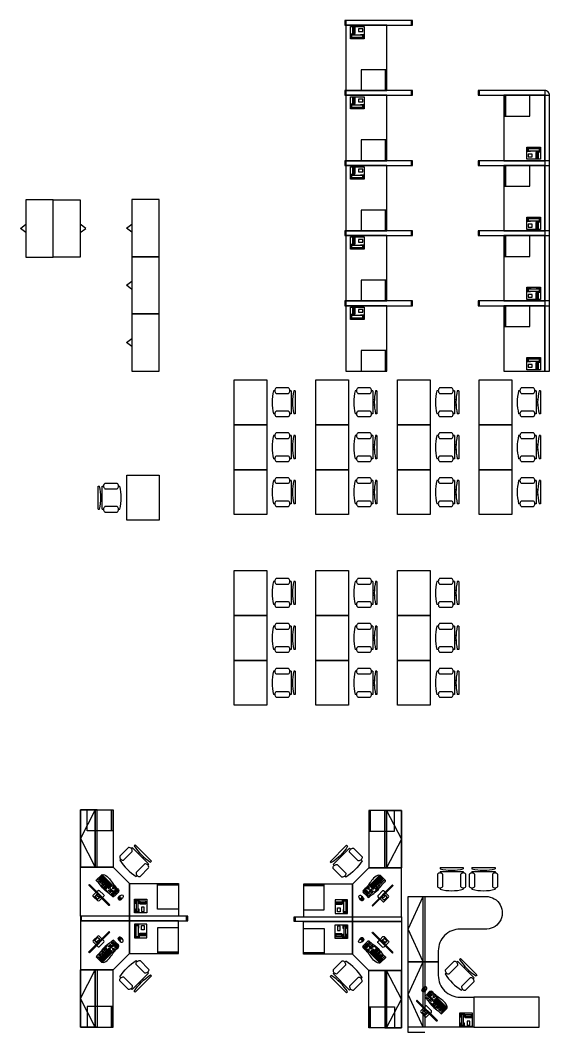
# Model space of a CAD drawing. Header units: inches. Extents: x 134 to 3030, y 225 to 1533.
# Drawn here: x 2168 to 2556, y 225 to 974 of the extents above; entities that cross this region are included whole.
import ezdxf

# ---------------------------------------------------------------- set-up
doc = ezdxf.new("R2010")
doc.units = ezdxf.units.IN
doc.header["$MEASUREMENT"] = 0
doc.layers.get('0').update_dxf_attribs({"lineweight": 0})
for name, color, linetype, lineweight in [('A-FURN-P-FILE', 5, 'Continuous', 25), ('A-FURN-P-PEDS', 5, 'Continuous', 25), ('A-FURN-P-PHWL-46', 1, 'Continuous', 25), ('A-FURN-P-PHWL-462', 1, 'Continuous', 25), ('A-FURN-P-SEAT', 4, 'Continuous', 25), ('A-FURN-P-STOR', 7, 'Continuous', 25), ('A-FURN-P-WKSF', 200, 'Continuous', 25), ('COMPUTER-P3', 30, 'Continuous', 25), ('Furniture', 200, 'Continuous', 25), ('TELEPHONE-ST12', 3, 'Continuous', 25)]:
    doc.layers.add(name, color=color, linetype=linetype, lineweight=lineweight)
doc.styles.add('ATTR', font='romans.shx', dxfattribs={"width": 0.8, "height": 2.52})

# ---------------------------------------------------------------- blocks, each defined once
blk = doc.blocks.new('CHAIR 1')
at = {"linetype": 'Continuous'}
for p, q in [((-8.5, 0), (-8.5, -1)), ((-8.5, 0), (8.5, 0)), ((8.5, 0), (8.5, -1)), ((-10.5, -5), (-10.5, -14)), ((-8.5, -3), (-8.5, -4)), ((-8.5, -3), (8.5, -3)), ((-6.5, -14), (-6.5, -5)), ((-2, -3), (-2, -1.9355)), ((2, -1.9576), (2, -3)), ((6.5, -5), (6.5, -14)), ((8.5, -3), (8.5, -4)), ((10.5, -14), (10.5, -5)), ((-8.5, -15), (-8.5, -16)), ((8.5, -15), (8.5, -16))]:
    blk.add_line(p, q, dxfattribs=at)
for centre, radius, start, end in [((-8.5, -6.5), 2.5, 36.8699, 143.1301), ((0, 34.625), 36.625, 256.5803, 283.4197), ((8.5, -6.5), 2.5, 36.8699, 143.1301), ((-8.5, -12.5), 2.5, 216.8699, 323.1301), ((8.5, -12.5), 2.5, 216.8699, 323.1301), ((0, 19.625), 36.625, 256.5803, 283.4197)]:
    blk.add_arc(centre, radius, start, end, dxfattribs=at)
at = {"style": 'ATTR', "width": 0.8, "flags": 9}
blk.add_attdef('ESTCODE', (0, 0), '', height=0.0042, dxfattribs=at)
blk = doc.blocks.new('MONITOR')
at = {"color": 0}
for p, q in [((-269, -94), (-264, -89)), ((-264, -89), (264, -89)), ((-77, -17), (-77, -89)), ((-77, -109), (-77, -143)), ((-40, -70), (-36, -14)), ((-29, -14), (-29, -17)), ((-29, -14), (-29, -17)), ((-25, -60), (-25, -82)), ((-25, -60), (-24, -60)), ((-24, -60), (-24, -89)), ((-24, -63), (24, -63)), ((24, -60), (24, -89)), ((24, -60), (25, -60)), ((25, -60), (25, -82)), ((29, -14), (29, -17)), ((29, -14), (29, -17)), ((40, -70), (36, -14)), ((77, -17), (77, -89)), ((77, -109), (77, -143)), ((269, -94), (264, -89))]:
    blk.add_line(p, q, dxfattribs=at)
for points in [[(-60, 0), (60, 0)], [(-269, -109), (269, -109), (269, -94), (-269, -94), (-269, -109)], [(-60, -160), (60, -160)], [(-36, -14), (36, -14)], [(-29, -17), (29, -17)], [(-29, -17), (29, -17)]]:
    blk.add_lwpolyline(points, dxfattribs=at)
for points in [[(-40, -70, 0.263666), (-37, -80), (-34, -82), (-25, -82)], [(40, -70, -0.263666), (37, -80), (34, -82), (25, -82)]]:
    blk.add_lwpolyline(points, format="xyb", dxfattribs=at)
for centre, radius in [((-61, -4), 1.73), ((-46, -4), 1.73), ((-36, -102), 1.14), ((-32, -4), 1.73), ((-18, -4), 1.73), ((-3, -4), 1.73), ((11, -4), 1.73), ((25, -4), 1.73), ((36, -102), 1.14), ((39, -4), 1.73)]:
    blk.add_circle(centre, radius, dxfattribs=at)
for centre, start, end in [((-60, -17), 90, 180), ((60, -17), 0, 90), ((-60, -143), 180, 270), ((60, -143), 270, 0)]:
    blk.add_arc(centre, 17.2, start, end, dxfattribs=at)
blk = doc.blocks.new('KEYBOARD')
at = {"color": 0}
for points in [[(233, -76), (233, -26, 0.165941), (205, -17, -0.04592), (141, -12, 0.046884), (0, 0, 0.043941), (-135, -14, -0.081459), (-182, -12, 0.073722), (-206, -13, 0.278236), (-218, -23), (-217, -154, 0.414214), (-202, -168), (218, -167, 0.414214), (233, -152)], [(218, -167), (-202, -168, -0.198912), (-213, -164, 0.237087), (-181, -196, 0.110077), (-61, -209, 0.017919), (47, -193, -0.053396), (161, -185, 0.017301), (204, -185, 0.36209), (228, -163, -0.184401), (218, -167)]]:
    blk.add_lwpolyline(points, format="xyb", close=True, dxfattribs=at)
at = {"color": 0, "lineweight": 0}
for points in [[(-201, -38), (-189, -38)], [(-201, -38), (-201, -51)], [(-201, -51), (-189, -51)], [(-200, -70), (-188, -70)], [(-200, -70), (-200, -83)], [(-200, -83), (-188, -83)], [(-200, -87), (-188, -86)], [(-200, -87), (-200, -100)], [(-200, -100), (-188, -99)], [(-200, -104), (-188, -104)], [(-200, -104), (-200, -117)], [(-200, -117), (-188, -117)], [(-200, -122), (-173, -122)], [(-200, -122), (-200, -135)], [(-200, -135), (-173, -135)], [(-200, -139), (-173, -139)], [(-200, -139), (-200, -152)], [(-200, -152), (-173, -152)], [(-189, -38), (-189, -51)], [(-188, -70), (-188, -83)], [(-188, -86), (-188, -99)], [(-188, -104), (-188, -117)], [(-185, -70), (-185, -83)], [(-185, -70), (-173, -70)], [(-185, -83), (-173, -83)], [(-185, -86), (-185, -99)], [(-185, -86), (-173, -86)], [(-185, -99), (-173, -99)], [(-185, -104), (-173, -104)], [(-185, -104), (-185, -117)], [(-185, -117), (-173, -117)], [(-173, -70), (-173, -83)], [(-173, -86), (-173, -99)], [(-173, -104), (-173, -117)], [(-173, -122), (-173, -135)], [(-173, -139), (-173, -152)], [(-171, -38), (-171, -51)], [(-171, -38), (-159, -38)], [(-171, -51), (-159, -51)], [(-170, -70), (-170, -83)], [(-170, -70), (-158, -70)], [(-170, -83), (-158, -83)], [(-170, -86), (-170, -99)], [(-170, -86), (-158, -86)], [(-170, -99), (-158, -99)], [(-170, -104), (-158, -104)], [(-170, -104), (-170, -117)], [(-170, -117), (-158, -117)], [(-170, -122), (-170, -135)], [(-170, -122), (-158, -122)], [(-170, -135), (-158, -135)], [(-170, -139), (-158, -139)], [(-170, -139), (-170, -152)], [(-170, -152), (-158, -152)], [(-159, -38), (-159, -51)], [(-158, -70), (-158, -83)], [(-158, -86), (-158, -99)], [(-158, -104), (-158, -117)], [(-158, -122), (-158, -135)], [(-158, -139), (-158, -152)], [(-156, -38), (-156, -51)], [(-156, -38), (-144, -38)], [(-156, -51), (-144, -51)], [(-156, -70), (-144, -70)], [(-156, -70), (-156, -83)], [(-156, -83), (-144, -83)], [(-156, -86), (-144, -86)], [(-156, -86), (-156, -99)], [(-156, -99), (-144, -99)], [(-156, -104), (-144, -104)], [(-156, -104), (-156, -117)], [(-156, -117), (-144, -117)], [(-156, -122), (-144, -122)], [(-156, -122), (-156, -135)], [(-156, -135), (-144, -135)], [(-156, -139), (-156, -152)], [(-156, -139), (-129, -139)], [(-156, -152), (-129, -152)], [(-144, -38), (-144, -51)], [(-144, -70), (-144, -83)], [(-144, -86), (-144, -99)], [(-144, -104), (-144, -117)], [(-144, -122), (-144, -135)], [(-142, -38), (-130, -38)], [(-142, -38), (-142, -51)], [(-142, -51), (-130, -51)], [(-141, -70), (-141, -83)], [(-141, -70), (-129, -70)], [(-141, -83), (-129, -83)], [(-141, -86), (-141, -99)], [(-141, -86), (-129, -86)], [(-141, -99), (-129, -99)], [(-141, -104), (-129, -104)], [(-141, -104), (-141, -117)], [(-141, -117), (-129, -117)], [(-141, -122), (-129, -122)], [(-141, -122), (-141, -135)], [(-141, -135), (-129, -135)], [(-130, -38), (-130, -51)], [(-129, -70), (-129, -83)], [(-129, -86), (-129, -99)], [(-129, -104), (-129, -117)], [(-129, -122), (-129, -135)], [(-129, -139), (-129, -152)], [(-127, -38), (-127, -51)], [(-127, -38), (-115, -38)], [(-127, -51), (-115, -51)], [(-126, -70), (-126, -83)], [(-126, -70), (-114, -70)], [(-126, -83), (-114, -83)], [(-126, -86), (-126, -99)], [(-126, -86), (-114, -86)], [(-126, -99), (-114, -99)], [(-126, -104), (-114, -104)], [(-126, -104), (-126, -117)], [(-126, -117), (-114, -117)], [(-126, -122), (-126, -135)], [(-126, -122), (-114, -122)], [(-126, -135), (-114, -135)], [(-126, -139), (-11, -138)], [(-126, -139), (-126, -152)], [(-126, -152), (-11, -151)], [(-115, -38), (-115, -51)], [(-114, -70), (-114, -83)], [(-114, -86), (-114, -99)], [(-114, -104), (-114, -117)], [(-114, -122), (-114, -135)], [(-112, -70), (-100, -70)], [(-112, -70), (-112, -83)], [(-112, -83), (-100, -83)], [(-112, -86), (-100, -86)], [(-112, -86), (-112, -99)], [(-112, -99), (-100, -99)], [(-112, -104), (-100, -104)], [(-112, -104), (-112, -117)], [(-112, -117), (-100, -117)], [(-112, -122), (-100, -122)], [(-112, -122), (-112, -135)], [(-112, -135), (-100, -135)], [(-101, -38), (-101, -51)], [(-101, -38), (-89, -38)], [(-101, -51), (-89, -51)], [(-100, -70), (-100, -83)], [(-100, -86), (-100, -99)], [(-100, -104), (-100, -117)], [(-100, -122), (-100, -135)], [(-97, -70), (-97, -83)], [(-97, -70), (-85, -70)], [(-97, -83), (-85, -83)], [(-97, -86), (-97, -99)], [(-97, -86), (-85, -86)], [(-97, -99), (-85, -99)], [(-97, -104), (-85, -103)], [(-97, -104), (-97, -117)], [(-97, -117), (-85, -116)], [(-97, -122), (-85, -121)], [(-97, -122), (-96, -135)], [(-96, -135), (-84, -134)], [(-89, -38), (-89, -51)], [(-86, -38), (-86, -51)], [(-86, -38), (-74, -38)], [(-86, -51), (-74, -51)], [(-85, -70), (-85, -83)], [(-85, -86), (-85, -99)], [(-85, -103), (-85, -116)], [(-85, -121), (-84, -134)], [(-82, -70), (-70, -69)], [(-82, -70), (-82, -83)], [(-82, -83), (-70, -82)], [(-82, -86), (-82, -99)], [(-82, -86), (-70, -86)], [(-82, -99), (-70, -99)], [(-82, -103), (-70, -103)], [(-82, -103), (-81, -116)], [(-81, -116), (-69, -116)], [(-81, -121), (-81, -134)], [(-81, -121), (-69, -121)], [(-81, -134), (-69, -134)], [(-74, -38), (-74, -51)], [(-72, -38), (-60, -38)], [(-72, -38), (-72, -51)], [(-72, -51), (-60, -51)], [(-70, -69), (-70, -82)], [(-70, -86), (-70, -99)], [(-70, -103), (-69, -116)], [(-69, -121), (-69, -134)], [(-68, -69), (-56, -69)], [(-68, -69), (-67, -82)], [(-67, -82), (-55, -82)], [(-67, -86), (-55, -86)], [(-67, -86), (-67, -99)], [(-67, -99), (-55, -99)], [(-67, -103), (-55, -103)], [(-67, -103), (-67, -116)], [(-67, -116), (-55, -116)], [(-67, -121), (-55, -121)], [(-67, -121), (-67, -134)], [(-67, -134), (-55, -134)], [(-60, -38), (-60, -51)], [(-57, -38), (-57, -51)], [(-57, -38), (-45, -38)], [(-57, -51), (-45, -51)], [(-56, -69), (-55, -82)], [(-55, -86), (-55, -99)], [(-55, -103), (-55, -116)], [(-55, -121), (-55, -134)], [(-52, -69), (-52, -82)], [(-52, -69), (-40, -69)], [(-52, -82), (-40, -82)], [(-52, -86), (-52, -99)], [(-52, -86), (-40, -86)], [(-52, -99), (-40, -99)], [(-52, -103), (-40, -103)], [(-52, -103), (-52, -116)], [(-52, -116), (-40, -116)], [(-52, -121), (-40, -121)], [(-52, -121), (-52, -134)], [(-52, -134), (-40, -134)], [(-45, -38), (-45, -51)], [(-40, -69), (-40, -82)], [(-40, -86), (-40, -99)], [(-40, -103), (-40, -116)], [(-40, -121), (-40, -134)], [(-37, -69), (-37, -82)], [(-37, -69), (-25, -69)], [(-37, -82), (-25, -82)], [(-37, -86), (-37, -99)], [(-37, -86), (-25, -86)], [(-37, -99), (-25, -99)], [(-37, -103), (-25, -103)], [(-37, -103), (-37, -116)], [(-37, -116), (-25, -116)], [(-37, -121), (-37, -134)], [(-37, -121), (-25, -121)], [(-37, -134), (-25, -134)], [(-28, -19), (1, -18)], [(-28, -38), (-16, -37)], [(-28, -38), (-28, -51)], [(-28, -51), (-16, -50)], [(-26, -16), (1, -16)], [(-25, -69), (-25, -82)], [(-25, -86), (-25, -99)], [(-25, -103), (-25, -116)], [(-25, -121), (-25, -134)], [(-23, -69), (-11, -69)], [(-23, -69), (-23, -82)], [(-23, -82), (-11, -82)], [(-23, -86), (-11, -86)], [(-23, -86), (-23, -99)], [(-23, -99), (-11, -99)], [(-23, -103), (-11, -103)], [(-23, -103), (-23, -116)], [(-23, -116), (-11, -116)], [(-23, -121), (-11, -121)], [(-23, -121), (-23, -134)], [(-23, -134), (-11, -134)], [(-16, -37), (-16, -50)], [(-13, -37), (-13, -50)], [(-13, -37), (-1, -37)], [(-13, -50), (-1, -50)], [(-11, -69), (-11, -82)], [(-11, -86), (-11, -99)], [(-11, -103), (-11, -116)], [(-11, -121), (-11, -134)], [(-11, -138), (-11, -151)], [(-8, -69), (-8, -82)], [(-8, -69), (4, -69)], [(-8, -82), (4, -82)], [(-8, -86), (-8, -99)], [(-8, -86), (4, -86)], [(-8, -99), (4, -99)], [(-8, -103), (4, -103)], [(-8, -103), (-8, -116)], [(-8, -116), (4, -116)], [(-8, -121), (4, -121)], [(-8, -121), (-8, -134)], [(-8, -134), (4, -134)], [(-7, -138), (20, -138)], [(-7, -138), (-7, -151)], [(-7, -151), (20, -151)], [(-1, -37), (-1, -50)], [(1, -7), (1, -16)], [(1, -18), (1, -25)], [(2, -37), (14, -37)], [(2, -37), (2, -50)], [(2, -50), (14, -50)], [(4, -7), (5, -16)], [(4, -69), (4, -82)], [(4, -86), (4, -99)], [(4, -103), (4, -116)], [(4, -121), (4, -134)], [(5, -16), (30, -16)], [(5, -18), (5, -25)], [(5, -18), (30, -18)], [(7, -69), (7, -82)], [(7, -69), (19, -69)], [(7, -82), (19, -82)], [(7, -86), (7, -99)], [(7, -86), (19, -86)], [(7, -99), (19, -99)], [(7, -103), (19, -103)], [(7, -103), (8, -116)], [(8, -116), (20, -116)], [(8, -121), (8, -134)], [(8, -121), (20, -121)], [(8, -134), (20, -134)], [(14, -37), (14, -50)], [(17, -37), (17, -50)], [(17, -37), (29, -37)], [(17, -50), (29, -50)], [(19, -69), (19, -82)], [(19, -86), (19, -99)], [(19, -103), (20, -116)], [(20, -121), (20, -134)], [(20, -138), (20, -151)], [(23, -69), (35, -69)], [(23, -69), (23, -82)], [(23, -82), (35, -82)], [(23, -86), (35, -86)], [(23, -86), (23, -99)], [(23, -99), (35, -99)], [(23, -103), (35, -103)], [(23, -103), (23, -116)], [(23, -116), (35, -116)], [(23, -121), (65, -121)], [(23, -121), (23, -134)], [(23, -134), (65, -134)], [(23, -138), (35, -138)], [(23, -138), (23, -151)], [(23, -151), (35, -151)], [(29, -37), (29, -50)], [(35, -69), (35, -82)], [(35, -86), (35, -99)], [(35, -103), (35, -116)], [(35, -138), (35, -151)], [(38, -69), (38, -82)], [(38, -69), (65, -69)], [(38, -82), (65, -82)], [(38, -86), (38, -99)], [(38, -86), (50, -86)], [(38, -99), (50, -99)], [(38, -103), (65, -103)], [(38, -103), (38, -116)], [(38, -116), (65, -116)], [(38, -138), (65, -138)], [(38, -138), (38, -151)], [(38, -151), (65, -151)], [(50, -86), (50, -99)], [(53, -86), (53, -99)], [(53, -86), (65, -86)], [(53, -99), (65, -99)], [(65, -69), (65, -82)], [(65, -86), (65, -99)], [(65, -103), (65, -116)], [(65, -121), (65, -134)], [(65, -138), (65, -151)], [(82, -37), (82, -50)], [(82, -37), (94, -37)], [(82, -50), (94, -50)], [(83, -69), (83, -82)], [(83, -69), (95, -69)], [(83, -82), (95, -82)], [(83, -85), (83, -98)], [(83, -85), (95, -85)], [(83, -98), (95, -98)], [(89, -138), (101, -138)], [(89, -138), (89, -151)], [(89, -151), (101, -151)], [(94, -37), (94, -50)], [(95, -69), (95, -82)], [(95, -85), (95, -98)], [(97, -37), (97, -50)], [(97, -37), (109, -37)], [(97, -50), (109, -50)], [(98, -69), (98, -82)], [(98, -69), (110, -69)], [(98, -82), (110, -82)], [(98, -85), (98, -98)], [(98, -85), (110, -85)], [(98, -98), (110, -98)], [(101, -138), (101, -151)], [(104, -121), (104, -134)], [(104, -121), (116, -121)], [(104, -134), (116, -134)], [(104, -138), (116, -138)], [(104, -138), (104, -151)], [(104, -151), (116, -151)], [(109, -37), (109, -50)], [(110, -69), (110, -82)], [(110, -85), (110, -98)], [(111, -37), (123, -37)], [(111, -37), (111, -50)], [(111, -50), (123, -50)], [(112, -69), (124, -69)], [(112, -69), (112, -82)], [(112, -82), (124, -82)], [(112, -85), (124, -85)], [(112, -85), (112, -98)], [(112, -98), (124, -98)], [(116, -121), (116, -134)], [(116, -138), (116, -151)], [(119, -138), (131, -138)], [(119, -138), (119, -151)], [(119, -151), (131, -151)], [(123, -37), (123, -50)], [(124, -69), (124, -82)], [(124, -85), (124, -98)], [(126, -37), (126, -50)], [(126, -37), (138, -37)], [(126, -50), (138, -50)], [(127, -69), (127, -82)], [(127, -69), (139, -69)], [(127, -82), (139, -82)], [(127, -85), (128, -98)], [(127, -85), (139, -85)], [(128, -98), (140, -98)], [(131, -138), (131, -151)], [(138, -37), (138, -50)], [(139, -69), (139, -82)], [(139, -85), (140, -98)], [(156, -35), (156, -48)], [(156, -35), (168, -35)], [(156, -48), (168, -48)], [(157, -69), (157, -82)], [(157, -69), (169, -69)], [(157, -82), (169, -82)], [(157, -85), (157, -98)], [(157, -85), (169, -85)], [(157, -98), (169, -98)], [(157, -103), (169, -103)], [(157, -103), (157, -116)], [(157, -116), (169, -116)], [(157, -121), (157, -134)], [(157, -121), (169, -121)], [(157, -134), (169, -134)], [(157, -138), (169, -138)], [(157, -138), (157, -151)], [(157, -151), (169, -151)], [(168, -35), (168, -48)], [(169, -69), (169, -82)], [(169, -85), (169, -98)], [(169, -103), (169, -116)], [(169, -121), (169, -134)], [(169, -138), (169, -151)], [(172, -69), (184, -69)], [(172, -69), (172, -82)], [(172, -82), (184, -82)], [(172, -85), (184, -85)], [(172, -85), (172, -98)], [(172, -98), (184, -98)], [(172, -103), (184, -102)], [(172, -103), (172, -116)], [(172, -116), (184, -115)], [(172, -121), (184, -120)], [(172, -121), (172, -134)], [(172, -134), (184, -133)], [(172, -138), (184, -138)], [(172, -138), (172, -151)], [(172, -151), (184, -151)], [(176, -34), (176, -47)], [(176, -34), (188, -34)], [(176, -47), (188, -47)], [(184, -69), (184, -82)], [(184, -85), (184, -98)], [(184, -102), (184, -115)], [(184, -120), (184, -133)], [(184, -138), (184, -151)], [(187, -69), (199, -68)], [(187, -69), (187, -82)], [(187, -82), (199, -81)], [(187, -85), (187, -98)], [(187, -85), (199, -85)], [(187, -98), (199, -98)], [(187, -102), (199, -102)], [(187, -102), (187, -115)], [(187, -115), (199, -115)], [(187, -120), (199, -120)], [(187, -120), (187, -133)], [(187, -133), (199, -133)], [(187, -138), (199, -138)], [(187, -138), (187, -151)], [(187, -151), (199, -151)], [(188, -34), (188, -47)], [(197, -34), (197, -47)], [(197, -34), (209, -34)], [(197, -47), (209, -47)], [(199, -68), (199, -81)], [(199, -85), (199, -98)], [(199, -102), (199, -115)], [(199, -120), (199, -133)], [(199, -138), (199, -151)], [(202, -68), (202, -81)], [(202, -68), (214, -68)], [(202, -81), (214, -81)], [(202, -85), (202, -98)], [(202, -85), (214, -85)], [(202, -98), (214, -98)], [(202, -102), (214, -102)], [(202, -102), (202, -115)], [(202, -115), (214, -115)], [(202, -120), (202, -133)], [(202, -120), (214, -120)], [(202, -133), (214, -133)], [(202, -138), (214, -138)], [(202, -138), (202, -151)], [(202, -151), (214, -151)], [(209, -34), (209, -47)], [(214, -68), (214, -81)], [(214, -85), (214, -98)], [(214, -102), (214, -115)], [(214, -120), (214, -133)], [(214, -138), (214, -151)]]:
    blk.add_lwpolyline(points, dxfattribs=at)
for points in [[(1, -25, -0.037715), (-22, -24, -0.328345), (-28, -19)], [(-26, -16, -0.157731), (-22, -12, -0.08747), (1, -7, -0.08747)], [(4, -7, -0.086643), (27, -12, -0.237073), (30, -16)], [(30, -18, -0.11266), (29, -21, -0.188542), (24, -24, -0.031584), (5, -25, -0.031584)]]:
    blk.add_lwpolyline(points, format="xyb", dxfattribs=at)
for centre in [(-74, -18), (-64, -18), (-55, -18), (-46, -18), (-36, -18), (38, -18), (48, -18), (57, -18), (67, -18), (76, -18)]:
    blk.add_circle(centre, 3.55, dxfattribs=at)
blk = doc.blocks.new('COMPUTER 1')
for points in [[(18.95, -12.14, 0.241004), (17.92, -12.5, 0.217003), (17.85, -15.71, 0.752527), (19.72, -15.8, 0.115399), (20.17, -13.62, 0.099122), (19.95, -12.6, 0.240483), (18.95, -12.14)], [(18.54, -12.15, 0.055019), (18.34, -12.84, 0.050601), (18.3, -13.5, -0.084687), (18.26, -13.93, -0.175899), (17.79, -14.62, -0.569307), (17.58, -14.53, -0.064428), (17.58, -13.61, -0.081238), (17.92, -12.5, -0.150456), (18.54, -12.15)], [(19.3, -12.18, -0.141108), (19.38, -13.53, 0.211379), (19.46, -13.94, 0.412702), (18.26, -13.93, 0.176997), (18.37, -13.48, -0.141094), (18.57, -12.15, -0.080592), (18.95, -12.14, -0.075205), (19.3, -12.17)], [(18.76, -13.1), (18.8, -12.56, -0.837339), (18.99, -12.6), (18.96, -13.23, -1), (18.76, -13.22)], [(19.36, -12.19, -0.071754), (19.5, -13.05, -0.043169), (19.47, -13.62, 0.269309), (19.91, -14.74, 0.36617), (20.08, -14.69, 0.160325), (19.95, -12.6, 0.150096), (19.37, -12.19)]]:
    blk.add_lwpolyline(points, format="xyb", close=True)
at = {"xscale": 0.03937, "yscale": 0.03937, "zscale": 0.03937}
for name, p in [('MONITOR', (6.42, -0.45)), ('KEYBOARD', (5.72, -9.75))]:
    blk.add_blockref(name, p, dxfattribs=at)
blk = doc.blocks.new('PHONE')
for p, q in [((-4.5, 0), (4.5, 0)), ((-4.5, -10), (-4.5, 0)), ((4.5, 0), (4.5, -10)), ((-1, -0.5), (-4, -0.5)), ((-4, -0.5), (-4, -3)), ((-4, -3), (-3.25, -3)), ((-3.75, -0.5), (-3.75, -2.75)), ((-3.75, -2.75), (-3.25, -2.75)), ((-3.75, -9.5), (-3.75, -7.25)), ((-3.75, -7.25), (-3.25, -7.25)), ((-3.25, -1), (-1.75, -1)), ((-3.25, -1), (-3.25, -9)), ((-1.75, -9), (-1.75, -1)), ((-1.75, -2.75), (-1.25, -2.75)), ((-1.75, -3), (-1, -3)), ((-1.75, -7.25), (-1.25, -7.25)), ((-1.25, -2.75), (-1.25, -0.5)), ((-1.25, -7.25), (-1.25, -9.5)), ((-1, -3), (-1, -0.5)), ((-0.5, -1.5), (-0.5, -3.5)), ((4, -1.5), (-0.5, -1.5)), ((-0.5, -2.5), (4, -2.5)), ((-0.5, -3.5), (4, -3.5)), ((0.75, -6), (0.75, -9)), ((2.75, -6), (0.75, -6)), ((2.75, -9), (2.75, -6)), ((4, -3.5), (4, -1.5)), ((4.5, -10), (-4.5, -10)), ((-1.25, -9.5), (-3.75, -9.5)), ((-3.25, -9), (-1.75, -9)), ((0.75, -9), (2.75, -9))]:
    blk.add_line(p, q)
at = {"style": 'ATTR', "width": 0.8, "flags": 9}
blk.add_attdef('ESTCODE', (0, 0), '', height=0.0000256, dxfattribs=at)
blk = doc.blocks.new('FILECAB 42')
at = {"layer": 'A-FURN-P-FILE'}
blk.add_lwpolyline([(24, 20), (21, 24), (18, 20)], dxfattribs=at)
blk.add_lwpolyline([(42, 20), (42, 0), (0, 0), (0, 20)], close=True, dxfattribs=at)
blk = doc.blocks.new('TELEPHONE')
for p, q in [((-4.5, 0), (4.5, 0)), ((-4.5, -10), (-4.5, 0)), ((4.5, 0), (4.5, -10)), ((-4, -0.5), (-4, -3)), ((-4, -3), (-3.25, -3)), ((-1.25, -0.5), (-3.75, -0.5)), ((-3.75, -0.5), (-3.75, -2.75)), ((-3.75, -2.75), (-3.25, -2.75)), ((-3.75, -9.5), (-3.75, -7.25)), ((-3.75, -7.25), (-3.25, -7.25)), ((-3.25, -1), (-1.75, -1)), ((-3.25, -1), (-3.25, -9)), ((-1.75, -9), (-1.75, -1)), ((-1.75, -2.75), (-1.25, -2.75)), ((-1.75, -3), (-1, -3)), ((-1.75, -7.25), (-1.25, -7.25)), ((-1.25, -2.75), (-1.25, -0.5)), ((-1.25, -7.25), (-1.25, -9.5)), ((-1, -3), (-1, -0.5)), ((-0.5, -1.5), (-0.5, -3.5)), ((4, -1.5), (-0.5, -1.5)), ((-0.5, -2.5), (4, -2.5)), ((-0.5, -3.5), (4, -3.5)), ((0.75, -6), (0.75, -9)), ((2.75, -6), (0.75, -6)), ((2.75, -9), (2.75, -6)), ((4, -3.5), (4, -1.5)), ((4.5, -10), (-4.5, -10)), ((-1.25, -9.5), (-3.75, -9.5)), ((-3.25, -9), (-1.75, -9)), ((0.75, -9), (2.75, -9))]:
    blk.add_line(p, q)
at = {"style": 'ATTR', "width": 0.8, "flags": 9}
blk.add_attdef('ESTCODE', (0, 0), '', height=0.0000256, dxfattribs=at)
blk = doc.blocks.new('FILE 1')
at = {"layer": 'A-FURN-P-PEDS'}
blk.add_lwpolyline([(-13.35, 13.35), (-24.13, 2.56), (-11.49, -10.08), (-0.71, 0.71)], close=True, dxfattribs=at)
at = {"layer": 'A-FURN-P-PEDS', "linetype": 'Continuous'}
blk.add_lwpolyline([(-0.71, 0.71), (-11.49, -10.08), (-10.78, -10.78), (0, 0)], close=True, dxfattribs=at)
blk = doc.blocks.new('DESK 1')
at = {"layer": 'Furniture'}
blk.add_lwpolyline([(36, -24), (36, 0), (0, 0), (0, -36), (24, -36), (36, -24)], dxfattribs=at)
for points in [[(36, 0), (36, -24), (72, -24), (72, 0)], [(24, -78), (24, -36), (0, -36), (0, -78)]]:
    blk.add_lwpolyline(points, close=True, dxfattribs=at)
blk = doc.blocks.new('http...pointasearch.autodesk.com.GeneralSymbolsCatalog.idropxml.DESK_CHAIR.xml.DESK_CHAIR')
at = {"color": 0, "linetype": 'Continuous'}
for p, q in [((-8.5, 0), (-8.5, -1)), ((-8.5, 0), (8.5, 0)), ((8.5, 0), (8.5, -1)), ((-10.5, -5), (-10.5, -14)), ((-8.5, -3), (-8.5, -4)), ((-8.5, -3), (8.5, -3)), ((-6.5, -14), (-6.5, -5)), ((-2, -3), (-2, -1.9355)), ((2, -1.9576), (2, -3)), ((6.5, -5), (6.5, -14)), ((8.5, -3), (8.5, -4)), ((10.5, -14), (10.5, -5)), ((-8.5, -15), (-8.5, -16)), ((8.5, -15), (8.5, -16))]:
    blk.add_line(p, q, dxfattribs=at)
for centre, radius, start, end in [((-8.5, -6.5), 2.5, 36.8699, 143.1301), ((0, 34.625), 36.625, 256.5803, 283.4197), ((8.5, -6.5), 2.5, 36.8699, 143.1301), ((-8.5, -12.5), 2.5, 216.8699, 323.1301), ((8.5, -12.5), 2.5, 216.8699, 323.1301), ((0, 19.625), 36.625, 256.5803, 283.4197)]:
    blk.add_arc(centre, radius, start, end, dxfattribs=at)
at = {"color": 0, "style": 'ATTR', "width": 0.8, "flags": 9}
blk.add_attdef('ESTCODE', (0, 0), '', height=0.0042, dxfattribs=at)
blk = doc.blocks.new('TABLE CHAIR-Single')
at = {"layer": 'A-FURN-P-WKSF'}
blk.add_lwpolyline([(33, 23.88), (33, 0), (0, 0), (0, 23.88)], close=True, dxfattribs=at)
at = {"layer": 'A-FURN-P-SEAT', "rotation": 180.0000000000002}
blk.add_blockref('http...pointasearch.autodesk.com.GeneralSymbolsCatalog.idropxml.DESK_CHAIR.xml.DESK_CHAIR', (16.5, -20.98), dxfattribs=at)

msp = doc.modelspace()

# ---------------------------------------------------------------- linework, layer by layer
at = {"layer": 'A-FURN-P-PHWL-46'}
for p, q in [((2552.71, 922.5), (2503.83, 922.5)), ((2556.21, 871), (2503.83, 871)), ((2556.21, 819.5), (2503.83, 819.5)), ((2556.21, 768), (2503.83, 768))]:
    msp.add_line(p, q, dxfattribs=at)
for points in [[(2455.51, 974), (2405.76, 974), (2405.76, 970.5), (2455.51, 970.5)], [(2406.64, 974), (2406.64, 970.5)], [(2454.64, 974), (2454.64, 970.5)], [(2455.51, 970.5), (2455.51, 974)], [(2455.51, 922.5), (2405.76, 922.5), (2405.76, 919), (2455.51, 919)], [(2406.64, 922.5), (2406.64, 919)], [(2454.64, 922.5), (2454.64, 919)], [(2455.51, 919), (2455.51, 922.5)], [(2503.83, 922.5), (2503.83, 919), (2556.21, 919)], [(2504.71, 919), (2504.71, 922.5)], [(2552.71, 922.5), (2552.71, 716.5), (2556.21, 716.5), (2556.21, 764.5)], [(2556.21, 871), (2556.21, 919)], [(2455.51, 871), (2405.76, 871), (2405.76, 867.5), (2455.51, 867.5)], [(2406.64, 871), (2406.64, 867.5)], [(2454.64, 871), (2454.64, 867.5)], [(2455.51, 867.5), (2455.51, 871)], [(2503.83, 871), (2503.83, 867.5), (2556.21, 867.5)], [(2504.71, 867.5), (2504.71, 871)], [(2556.21, 819.5), (2556.21, 867.5)], [(2455.51, 819.5), (2405.76, 819.5), (2405.76, 816), (2455.51, 816)], [(2406.64, 819.5), (2406.64, 816)], [(2454.64, 819.5), (2454.64, 816)], [(2455.51, 816), (2455.51, 819.5)], [(2503.83, 819.5), (2503.83, 816), (2556.21, 816)], [(2504.71, 816), (2504.71, 819.5)], [(2556.21, 768), (2556.21, 816)], [(2455.51, 768), (2405.76, 768), (2405.76, 764.5), (2455.51, 764.5)], [(2406.64, 768), (2406.64, 764.5)], [(2454.64, 768), (2454.64, 764.5)], [(2455.51, 764.5), (2455.51, 768)], [(2503.83, 768), (2503.83, 764.5), (2556.21, 764.5)], [(2504.71, 764.5), (2504.71, 768)]]:
    msp.add_lwpolyline(points, dxfattribs=at)
msp.add_lwpolyline([(2556.21, 919, 0.414214), (2552.71, 922.5)], format="xyb", dxfattribs=at)
for points in [[(2247.58, 312.87), (2247.58, 316.37), (2211.58, 316.37), (2211.58, 312.87)], [(2212.45, 312.87), (2212.45, 316.37), (2211.58, 316.37), (2211.58, 312.87)], [(2289.58, 312.87), (2289.58, 316.37), (2247.58, 316.37), (2247.58, 312.87)], [(2290.45, 312.87), (2290.45, 316.37), (2289.58, 316.37), (2289.58, 312.87)], [(2368.58, 312.44), (2368.58, 315.94), (2369.45, 315.94), (2369.45, 312.44)], [(2369.45, 312.44), (2369.45, 315.94), (2411.45, 315.94), (2411.45, 312.44)], [(2411.45, 312.44), (2411.45, 315.94), (2447.45, 315.94), (2447.45, 312.44)]]:
    msp.add_lwpolyline(points, close=True, dxfattribs=at)
at = {"layer": 'A-FURN-P-PHWL-462'}
for points in [[(2552.71, 867.5), (2556.21, 867.5), (2556.21, 871), (2552.71, 871)], [(2552.71, 816), (2556.21, 816), (2556.21, 819.5), (2552.71, 819.5)], [(2552.71, 764.5), (2556.21, 764.5), (2556.21, 768), (2552.71, 768)]]:
    msp.add_lwpolyline(points, close=True, dxfattribs=at)
at = {"layer": 'A-FURN-P-STOR'}
msp.add_line((2464.7, 330.86), (2464.7, 234.86), dxfattribs=at)
for points in [[(2222.58, 394.37), (2211.58, 373.37), (2222.58, 352.37)], [(2436.45, 393.94), (2447.45, 372.94), (2436.45, 351.94)], [(2463.45, 282.86), (2452.45, 306.86), (2463.45, 330.86)], [(2452.45, 330.86), (2464.7, 330.86)], [(2463.45, 234.86), (2463.45, 330.86)], [(2464.7, 230.93), (2452.45, 230.93), (2452.45, 326.93)], [(2463.45, 234.86), (2452.45, 258.86), (2463.45, 282.86)], [(2452.45, 282.86), (2464.7, 282.86)], [(2222.58, 234.87), (2211.58, 255.87), (2222.58, 276.87)], [(2436.45, 234.44), (2447.45, 255.44), (2436.45, 276.44)]]:
    msp.add_lwpolyline(points, dxfattribs=at)
for points in [[(2222.58, 394.37), (2211.58, 394.37), (2211.58, 352.37), (2222.58, 352.37)], [(2223.83, 394.37), (2222.58, 394.37), (2222.58, 352.37), (2223.83, 352.37)], [(2435.2, 393.94), (2436.45, 393.94), (2436.45, 351.94), (2435.2, 351.94)], [(2436.45, 393.94), (2447.45, 393.94), (2447.45, 351.94), (2436.45, 351.94)], [(2222.58, 234.87), (2211.58, 234.87), (2211.58, 276.87), (2222.58, 276.87)], [(2223.83, 234.87), (2222.58, 234.87), (2222.58, 276.87), (2223.83, 276.87)], [(2435.2, 234.44), (2436.45, 234.44), (2436.45, 276.44), (2435.2, 276.44)], [(2436.45, 234.44), (2447.45, 234.44), (2447.45, 276.44), (2436.45, 276.44)]]:
    msp.add_lwpolyline(points, close=True, dxfattribs=at)
at = {"layer": 'A-FURN-P-WKSF'}
for points in [[(2406.64, 922.5), (2436.64, 922.5), (2436.64, 970.5), (2406.64, 970.5)], [(2406.64, 871), (2436.64, 871), (2436.64, 919), (2406.64, 919)], [(2552.74, 919.05), (2522.71, 919.05), (2522.71, 871), (2552.74, 871)], [(2406.64, 819.5), (2436.64, 819.5), (2436.64, 867.5), (2406.64, 867.5)], [(2552.71, 867.5), (2522.71, 867.5), (2522.71, 819.5), (2552.71, 819.5)], [(2406.64, 768), (2436.64, 768), (2436.64, 816), (2406.64, 816)], [(2552.71, 816), (2522.71, 816), (2522.71, 768), (2552.71, 768)], [(2406.64, 716.5), (2436.64, 716.5), (2436.64, 764.5), (2406.64, 764.5)], [(2552.71, 764.5), (2522.71, 764.5), (2522.71, 716.5), (2552.71, 716.5)], [(2500.45, 234.86), (2548.45, 234.86), (2548.45, 256.86), (2500.45, 256.86)]]:
    msp.add_lwpolyline(points, close=True, dxfattribs=at)
msp.add_lwpolyline([(2452.45, 282.86), (2452.45, 330.86), (2509.45, 330.86, -1.041756), (2508.47, 306.86), (2490.45, 306.86, 0.414214), (2474.45, 290.86), (2474.45, 282.86)], format="xyb", close=True, dxfattribs=at)
msp.add_lwpolyline([(2500.45, 256.86), (2500.45, 234.86), (2452.45, 234.86), (2452.45, 282.86), (2474.45, 282.86), (2474.45, 272.86, 0.414214), (2490.45, 256.86), (2500.45, 256.86)], format="xyb", dxfattribs=at)

# ---------------------------------------------------------------- block references
at = {"layer": 'A-FURN-P-SEAT'}
for p, rotation in [((2257.87, 362.79), 315.0000000000033), ((2401.16, 266.02), 135.0000000000033), ((2496.87, 279.28), 315.0000000000033)]:
    msp.add_blockref('CHAIR 1', p, dxfattribs=dict(at, rotation=rotation))
at = {"layer": 'A-FURN-P-SEAT', "xscale": -1}
for p, rotation in [((2401.16, 362.36), 44.99999999999672), ((2257.87, 266.45), 224.9999999999967)]:
    msp.add_blockref('CHAIR 1', p, dxfattribs=dict(at, rotation=rotation))
at = {"layer": 'A-FURN-P-SEAT'}
for p in [(2484.3, 352.07), (2507.68, 352.07)]:
    msp.add_blockref('CHAIR 1', p, dxfattribs=at)
at = {"layer": 'A-FURN-P-WKSF'}
for name, p, rotation in [('FILE 1', (2436.64, 937.75), 45), ('FILE 1', (2522.71, 903.75), 225.0000000000005), ('FILE 1', (2436.64, 886.25), 45.00000000000047), ('FILE 1', (2522.71, 852.25), 224.9999999999976), ('FILE 1', (2436.64, 834.75), 45.00000000000046), ('FILE 1', (2522.71, 800.75), 224.9999999999976), ('FILE 1', (2436.64, 783.25), 45.00000000000011), ('FILE 1', (2522.71, 749.25), 225.0000000000024), ('FILE 1', (2436.64, 731.75), 45.00000000000335), ('FILE 1', (2423.45, 378.69), 224.9999977982876), ('DESK 1', (2447.45, 315.94), 179.9999977980836), ('FILE 1', (2375.45, 339.94), 134.9999977980841), ('FILE 1', (2283.58, 288.87), 314.9999977980841), ('DESK 1', (2211.58, 312.87), 359.9999977980837), ('FILE 1', (2235.58, 250.12), 44.99999779828751)]:
    msp.add_blockref(name, p, dxfattribs=dict(at, rotation=rotation))
at = {"layer": 'A-FURN-P-WKSF', "xscale": -1}
for name, p, rotation in [('FILE 1', (2235.58, 379.12), 135.0000022017124), ('DESK 1', (2211.58, 316.37), 180.0000022019164), ('FILE 1', (2283.58, 340.37), 225.0000022019159), ('FILE 1', (2375.45, 288.44), 45.00000220191593), ('DESK 1', (2447.45, 312.44), 2.201916329269693e-06), ('FILE 1', (2423.45, 249.69), 315.0000022017125)]:
    msp.add_blockref(name, p, dxfattribs=dict(at, rotation=rotation))
at = {"layer": 'COMPUTER-P3', "xscale": -1}
for p, rotation in [((2217.87, 333.39), 134.9999999999968), ((2441.17, 295.42), 314.9999999999968)]:
    msp.add_blockref('COMPUTER 1', p, dxfattribs=dict(at, rotation=rotation))
at = {"layer": 'COMPUTER-P3'}
for p, rotation in [((2441.17, 332.96), 225.0000000000032), ((2217.87, 295.85), 45.0000000000032), ((2467.47, 239.27), 135.0000000000032)]:
    msp.add_blockref('COMPUTER 1', p, dxfattribs=dict(at, rotation=rotation))
at = {"layer": 'Furniture', "xscale": -1, "rotation": 89.99999999999977}
for p in [(2191.56, 842.3), (2269.39, 842.5), (2269.39, 800.5), (2269.39, 758.5)]:
    msp.add_blockref('FILECAB 42', p, dxfattribs=at)
at = {"layer": 'Furniture'}
for name, p, rotation in [('FILECAB 42', (2191.56, 842.3), 270.0000000000143), ('TABLE CHAIR-Single', (2348.46, 677.14, 0), 90), ('TABLE CHAIR-Single', (2408.46, 677.14, 0), 90), ('TABLE CHAIR-Single', (2468.46, 677.14, 0), 90), ('TABLE CHAIR-Single', (2528.46, 677.14, 0), 90), ('TABLE CHAIR-Single', (2348.46, 644.14, 0), 90), ('TABLE CHAIR-Single', (2408.46, 644.14, 0), 90), ('TABLE CHAIR-Single', (2468.46, 644.14, 0), 90), ('TABLE CHAIR-Single', (2528.46, 644.14, 0), 90), ('TABLE CHAIR-Single', (2245.61, 640.07, 0), 270), ('TABLE CHAIR-Single', (2348.46, 611.14, 0), 90), ('TABLE CHAIR-Single', (2408.46, 611.14, 0), 90), ('TABLE CHAIR-Single', (2468.46, 611.14, 0), 90), ('TABLE CHAIR-Single', (2528.46, 611.14, 0), 90), ('TABLE CHAIR-Single', (2348.46, 537.17, 0), 90), ('TABLE CHAIR-Single', (2408.46, 537.17, 0), 90), ('TABLE CHAIR-Single', (2468.46, 537.17, 0), 90), ('TABLE CHAIR-Single', (2348.46, 504.17, 0), 90), ('TABLE CHAIR-Single', (2408.46, 504.17, 0), 90), ('TABLE CHAIR-Single', (2468.46, 504.17, 0), 90), ('TABLE CHAIR-Single', (2348.46, 471.17, 0), 90), ('TABLE CHAIR-Single', (2408.46, 471.17, 0), 90), ('TABLE CHAIR-Single', (2468.46, 471.17, 0), 90)]:
    msp.add_blockref(name, p, dxfattribs=dict(at, rotation=rotation))
at = {"layer": 'TELEPHONE-ST12'}
for name, p, rotation in [('TELEPHONE', (2409.97, 964.99, 0), 89.999999999998), ('TELEPHONE', (2409.97, 913.49, 0), 89.999999999998), ('TELEPHONE', (2549.5, 876.55, 0), 269.999999999998), ('TELEPHONE', (2409.97, 861.99, 0), 89.999999999998), ('TELEPHONE', (2549.5, 825.05, 0), 269.999999999998), ('TELEPHONE', (2409.97, 810.49, 0), 89.999999999998), ('TELEPHONE', (2549.5, 773.55, 0), 269.999999999998), ('TELEPHONE', (2409.97, 758.99, 0), 89.999999999998), ('PHONE', (2549.5, 722.05, 0), 269.999999999998), ('TELEPHONE', (2549.5, 722.05, 0), 269.999999999998), ('PHONE', (2403.23, 299.94, 0), 180)]:
    msp.add_blockref(name, p, dxfattribs=dict(at, rotation=rotation))
for p in [(2255.8, 328.87, 0), (2494.8, 245.35, 0)]:
    msp.add_blockref('PHONE', p, dxfattribs=at)
at = {"layer": 'TELEPHONE-ST12', "xscale": -1}
msp.add_blockref('PHONE', (2403.23, 328.43, 0), dxfattribs=at)
at = {"layer": 'TELEPHONE-ST12', "xscale": -1, "rotation": 180}
msp.add_blockref('PHONE', (2255.8, 300.38, 0), dxfattribs=at)

doc.saveas('drawing.dxf')
